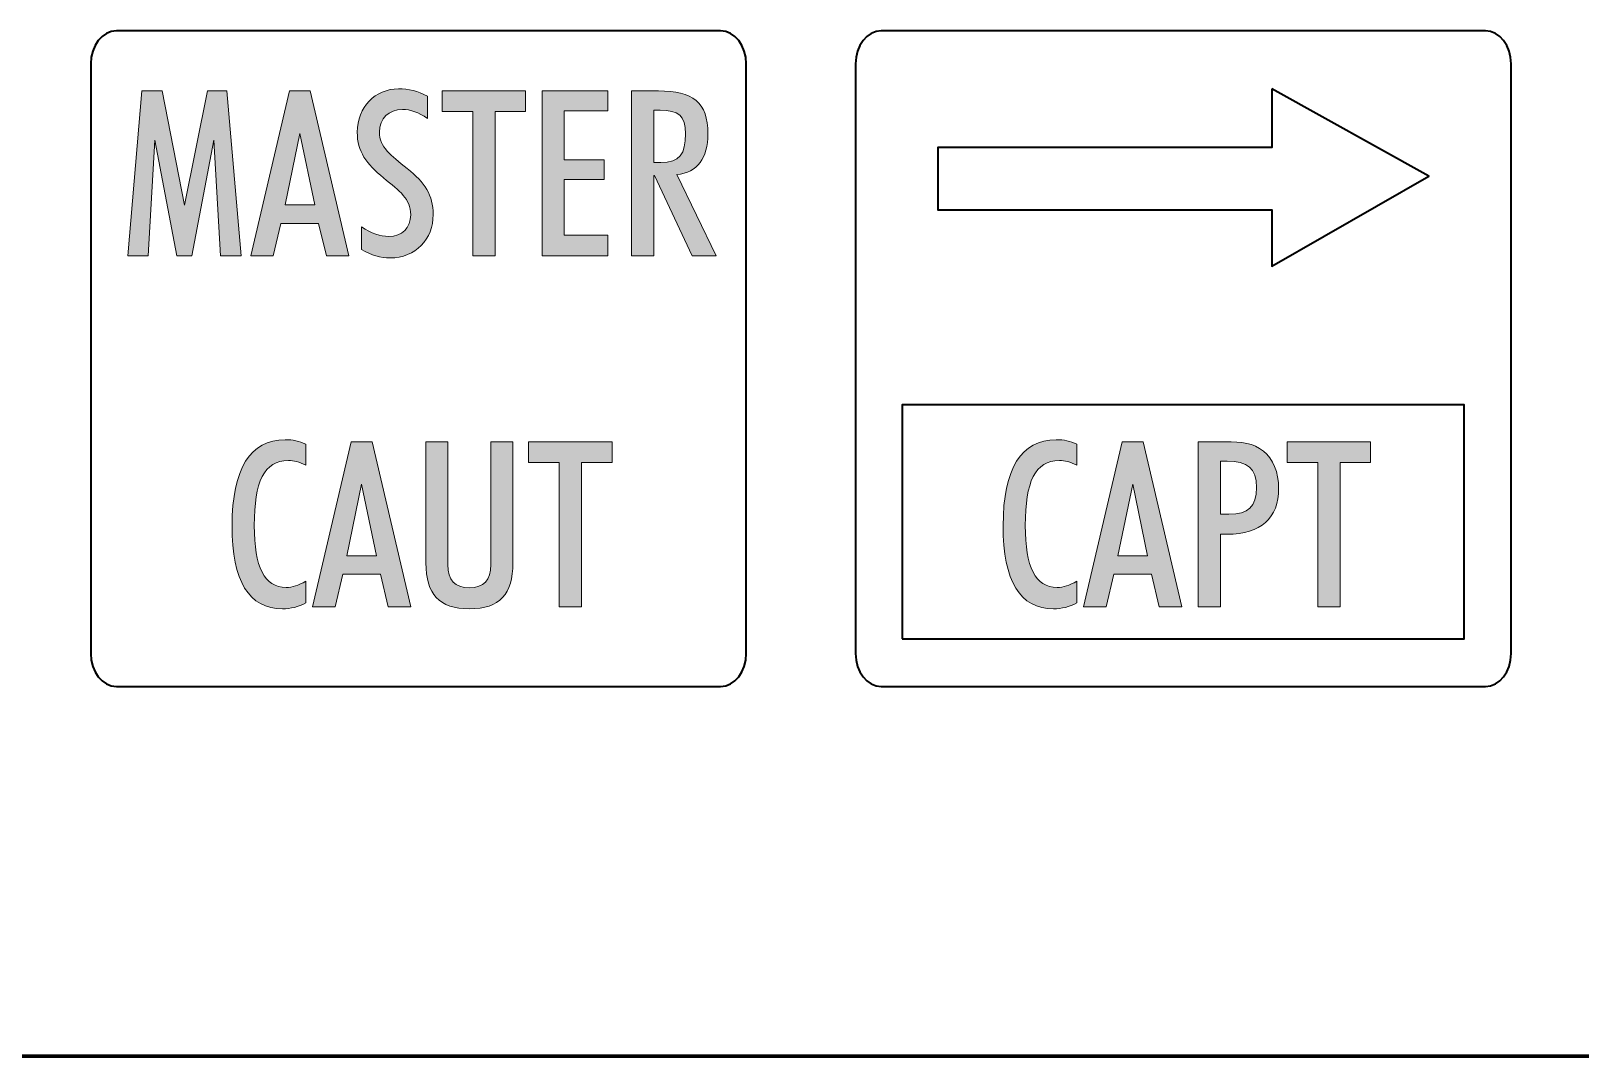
# Model space of a CAD drawing. Header units: millimetres. Extents: x 4 to 202, y 10 to 290.
# Drawn here: x 37.17 to 70.24, y 254.5 to 276.4 of the extents above; entities that cross this region are included whole.
import ezdxf

# ---------------------------------------------------------------- set-up
doc = ezdxf.new("R2010")
doc.units = ezdxf.units.MM
doc.header["$MEASUREMENT"] = 0
doc.layers.add('Layer 1', color=7, linetype='Continuous', lineweight=0)

# ---------------------------------------------------------------- blocks, each defined once
blk = doc.blocks.new('Block_10')
at = {"layer": 'Layer 1', "true_color": 0x1d1e1b, "transparency": 33554687}
h = blk.add_hatch(color=250, dxfattribs=at)
h.dxf.hatch_style = 2
edge = h.paths.add_edge_path()
edge.add_spline(control_points=[(42.538, 264.056), (41.817, 264.056), (41.461, 264.644), (41.461, 265.83), (41.461, 267.051), (41.851, 267.668), (42.593, 267.668), (42.756, 267.668), (42.899, 267.639), (43.032, 267.574), (43.032, 267.574), (43.032, 267.125), (43.032, 267.125), (42.899, 267.189), (42.775, 267.224), (42.662, 267.224), (42.143, 267.224), (41.935, 266.769), (41.935, 265.835), (41.935, 264.946), (42.148, 264.511), (42.612, 264.511), (42.746, 264.511), (42.879, 264.555), (43.032, 264.644), (43.032, 264.644), (43.032, 264.18), (43.032, 264.18), (42.874, 264.096), (42.716, 264.056), (42.538, 264.056)], knot_values=[0, 0, 0, 0, 1, 1, 1, 2, 2, 2, 3, 3, 3, 4, 4, 4, 5, 5, 5, 6, 6, 6, 7, 7, 7, 8, 8, 8, 9, 9, 9, 10, 10, 10, 10], degree=3, periodic=0)
h = blk.add_hatch(color=250, dxfattribs=at)
h.dxf.hatch_style = 2
edge = h.paths.add_edge_path()
edge.add_spline(control_points=[(43.911, 265.188), (43.911, 265.188), (44.543, 265.188), (44.543, 265.188), (44.543, 265.188), (44.227, 266.715), (44.227, 266.715), (44.227, 266.715), (43.911, 265.188), (43.911, 265.188)], knot_values=[0, 0, 0, 0, 1, 1, 1, 2, 2, 2, 3, 3, 3, 3], degree=3, periodic=0)
edge = h.paths.add_edge_path()
edge.add_spline(control_points=[(44.005, 267.624), (44.005, 267.624), (44.449, 267.624), (44.449, 267.624), (44.449, 267.624), (45.275, 264.101), (45.275, 264.101), (45.275, 264.101), (44.795, 264.101), (44.795, 264.101), (44.795, 264.101), (44.627, 264.792), (44.627, 264.792), (44.627, 264.792), (43.822, 264.792), (43.822, 264.792), (43.822, 264.792), (43.659, 264.101), (43.659, 264.101), (43.659, 264.101), (43.18, 264.101), (43.18, 264.101), (43.18, 264.101), (44.005, 267.624), (44.005, 267.624)], knot_values=[0, 0, 0, 0, 1, 1, 1, 2, 2, 2, 3, 3, 3, 4, 4, 4, 5, 5, 5, 6, 6, 6, 7, 7, 7, 8, 8, 8, 8], degree=3, periodic=0)
h = blk.add_hatch(color=250, dxfattribs=at)
h.dxf.hatch_style = 2
edge = h.paths.add_edge_path()
edge.add_spline(control_points=[(45.6, 267.624), (45.6, 267.624), (46.069, 267.624), (46.069, 267.624), (46.069, 267.624), (46.069, 265), (46.069, 265), (46.069, 264.664), (46.217, 264.506), (46.529, 264.506), (46.84, 264.506), (46.988, 264.664), (46.988, 265), (46.988, 265), (46.988, 267.624), (46.988, 267.624), (46.988, 267.624), (47.458, 267.624), (47.458, 267.624), (47.458, 267.624), (47.458, 265.039), (47.458, 265.039), (47.458, 264.362), (47.176, 264.056), (46.529, 264.056), (45.881, 264.056), (45.6, 264.362), (45.6, 265.039), (45.6, 265.039), (45.6, 267.624), (45.6, 267.624)], knot_values=[0, 0, 0, 0, 1, 1, 1, 2, 2, 2, 3, 3, 3, 4, 4, 4, 5, 5, 5, 6, 6, 6, 7, 7, 7, 8, 8, 8, 9, 9, 9, 10, 10, 10, 10], degree=3, periodic=0)
h = blk.add_hatch(color=250, dxfattribs=at)
h.dxf.hatch_style = 2
edge = h.paths.add_edge_path()
edge.add_spline(control_points=[(48.445, 267.184), (48.445, 267.184), (47.792, 267.184), (47.792, 267.184), (47.792, 267.184), (47.792, 267.624), (47.792, 267.624), (47.792, 267.624), (49.576, 267.624), (49.576, 267.624), (49.576, 267.624), (49.576, 267.184), (49.576, 267.184), (49.576, 267.184), (48.924, 267.184), (48.924, 267.184), (48.924, 267.184), (48.924, 264.101), (48.924, 264.101), (48.924, 264.101), (48.445, 264.101), (48.445, 264.101), (48.445, 264.101), (48.445, 267.184), (48.445, 267.184)], knot_values=[0, 0, 0, 0, 1, 1, 1, 2, 2, 2, 3, 3, 3, 4, 4, 4, 5, 5, 5, 6, 6, 6, 7, 7, 7, 8, 8, 8, 8], degree=3, periodic=0)
at = {"layer": 'Layer 1'}
for points, knots in [([(42.538, 264.056), (41.817, 264.056), (41.461, 264.644), (41.461, 265.83), (41.461, 267.051), (41.851, 267.668), (42.593, 267.668), (42.756, 267.668), (42.899, 267.639), (43.032, 267.574), (43.032, 267.574), (43.032, 267.125), (43.032, 267.125), (42.899, 267.189), (42.775, 267.224), (42.662, 267.224), (42.143, 267.224), (41.935, 266.769), (41.935, 265.835), (41.935, 264.946), (42.148, 264.511), (42.612, 264.511), (42.746, 264.511), (42.879, 264.555), (43.032, 264.644), (43.032, 264.644), (43.032, 264.18), (43.032, 264.18), (42.874, 264.096), (42.716, 264.056), (42.538, 264.056)], [0, 0, 0, 0, 1, 1, 1, 2, 2, 2, 3, 3, 3, 4, 4, 4, 5, 5, 5, 6, 6, 6, 7, 7, 7, 8, 8, 8, 9, 9, 9, 10, 10, 10, 10]), ([(44.005, 267.624), (44.005, 267.624), (44.449, 267.624), (44.449, 267.624), (44.449, 267.624), (45.275, 264.101), (45.275, 264.101), (45.275, 264.101), (44.795, 264.101), (44.795, 264.101), (44.795, 264.101), (44.627, 264.792), (44.627, 264.792), (44.627, 264.792), (43.822, 264.792), (43.822, 264.792), (43.822, 264.792), (43.659, 264.101), (43.659, 264.101), (43.659, 264.101), (43.18, 264.101), (43.18, 264.101), (43.18, 264.101), (44.005, 267.624), (44.005, 267.624)], [0, 0, 0, 0, 1, 1, 1, 2, 2, 2, 3, 3, 3, 4, 4, 4, 5, 5, 5, 6, 6, 6, 7, 7, 7, 8, 8, 8, 8]), ([(45.6, 267.624), (45.6, 267.624), (46.069, 267.624), (46.069, 267.624), (46.069, 267.624), (46.069, 265), (46.069, 265), (46.069, 264.664), (46.217, 264.506), (46.529, 264.506), (46.84, 264.506), (46.988, 264.664), (46.988, 265), (46.988, 265), (46.988, 267.624), (46.988, 267.624), (46.988, 267.624), (47.458, 267.624), (47.458, 267.624), (47.458, 267.624), (47.458, 265.039), (47.458, 265.039), (47.458, 264.362), (47.176, 264.056), (46.529, 264.056), (45.881, 264.056), (45.6, 264.362), (45.6, 265.039), (45.6, 265.039), (45.6, 267.624), (45.6, 267.624)], [0, 0, 0, 0, 1, 1, 1, 2, 2, 2, 3, 3, 3, 4, 4, 4, 5, 5, 5, 6, 6, 6, 7, 7, 7, 8, 8, 8, 9, 9, 9, 10, 10, 10, 10]), ([(48.445, 267.184), (48.445, 267.184), (47.792, 267.184), (47.792, 267.184), (47.792, 267.184), (47.792, 267.624), (47.792, 267.624), (47.792, 267.624), (49.576, 267.624), (49.576, 267.624), (49.576, 267.624), (49.576, 267.184), (49.576, 267.184), (49.576, 267.184), (48.924, 267.184), (48.924, 267.184), (48.924, 267.184), (48.924, 264.101), (48.924, 264.101), (48.924, 264.101), (48.445, 264.101), (48.445, 264.101), (48.445, 264.101), (48.445, 267.184), (48.445, 267.184)], [0, 0, 0, 0, 1, 1, 1, 2, 2, 2, 3, 3, 3, 4, 4, 4, 5, 5, 5, 6, 6, 6, 7, 7, 7, 8, 8, 8, 8]), ([(43.911, 265.188), (43.911, 265.188), (44.543, 265.188), (44.543, 265.188), (44.543, 265.188), (44.227, 266.715), (44.227, 266.715), (44.227, 266.715), (43.911, 265.188), (43.911, 265.188)], [0, 0, 0, 0, 1, 1, 1, 2, 2, 2, 3, 3, 3, 3])]:
    blk.add_open_spline(points, degree=3, knots=knots, dxfattribs=at)
blk = doc.blocks.new('Block_11')
at = {"layer": 'Layer 1', "true_color": 0x1d1e1b, "transparency": 33554687}
h = blk.add_hatch(color=250, dxfattribs=at)
h.dxf.hatch_style = 2
edge = h.paths.add_edge_path()
edge.add_spline(control_points=[(39.535, 275.118), (39.535, 275.118), (39.965, 275.118), (39.965, 275.118), (39.965, 275.118), (40.444, 272.677), (40.444, 272.677), (40.444, 272.677), (40.933, 275.118), (40.933, 275.118), (40.933, 275.118), (41.348, 275.118), (41.348, 275.118), (41.348, 275.118), (41.655, 271.594), (41.655, 271.594), (41.655, 271.594), (41.215, 271.594), (41.215, 271.594), (41.215, 271.594), (41.072, 274.065), (41.072, 274.065), (41.072, 274.065), (40.602, 271.594), (40.602, 271.594), (40.602, 271.594), (40.281, 271.594), (40.281, 271.594), (40.281, 271.594), (39.812, 274.065), (39.812, 274.065), (39.812, 274.065), (39.668, 271.594), (39.668, 271.594), (39.668, 271.594), (39.233, 271.594), (39.233, 271.594), (39.233, 271.594), (39.535, 275.118), (39.535, 275.118)], knot_values=[0, 0, 0, 0, 1, 1, 1, 2, 2, 2, 3, 3, 3, 4, 4, 4, 5, 5, 5, 6, 6, 6, 7, 7, 7, 8, 8, 8, 9, 9, 9, 10, 10, 10, 11, 11, 11, 12, 12, 12, 13, 13, 13, 13], degree=3, periodic=0)
h = blk.add_hatch(color=250, dxfattribs=at)
h.dxf.hatch_style = 2
edge = h.paths.add_edge_path()
edge.add_spline(control_points=[(42.592, 272.682), (42.592, 272.682), (43.225, 272.682), (43.225, 272.682), (43.225, 272.682), (42.908, 274.209), (42.908, 274.209), (42.908, 274.209), (42.592, 272.682), (42.592, 272.682)], knot_values=[0, 0, 0, 0, 1, 1, 1, 2, 2, 2, 3, 3, 3, 3], degree=3, periodic=0)
edge = h.paths.add_edge_path()
edge.add_spline(control_points=[(42.686, 275.118), (42.686, 275.118), (43.131, 275.118), (43.131, 275.118), (43.131, 275.118), (43.956, 271.594), (43.956, 271.594), (43.956, 271.594), (43.477, 271.594), (43.477, 271.594), (43.477, 271.594), (43.309, 272.286), (43.309, 272.286), (43.309, 272.286), (42.503, 272.286), (42.503, 272.286), (42.503, 272.286), (42.34, 271.594), (42.34, 271.594), (42.34, 271.594), (41.861, 271.594), (41.861, 271.594), (41.861, 271.594), (42.686, 275.118), (42.686, 275.118)], knot_values=[0, 0, 0, 0, 1, 1, 1, 2, 2, 2, 3, 3, 3, 4, 4, 4, 5, 5, 5, 6, 6, 6, 7, 7, 7, 8, 8, 8, 8], degree=3, periodic=0)
h = blk.add_hatch(color=250, dxfattribs=at)
h.dxf.hatch_style = 2
edge = h.paths.add_edge_path()
edge.add_spline(control_points=[(44.8, 272.01), (45.091, 272.01), (45.274, 272.192), (45.274, 272.474), (45.274, 272.815), (45.042, 272.973), (44.696, 273.26), (44.33, 273.561), (44.133, 273.823), (44.133, 274.233), (44.133, 274.777), (44.523, 275.162), (45.012, 275.162), (45.23, 275.162), (45.427, 275.113), (45.63, 275.004), (45.63, 275.004), (45.63, 274.53), (45.63, 274.53), (45.447, 274.658), (45.274, 274.722), (45.101, 274.722), (44.8, 274.722), (44.607, 274.53), (44.607, 274.238), (44.607, 273.912), (44.849, 273.744), (45.2, 273.462), (45.581, 273.156), (45.754, 272.889), (45.754, 272.479), (45.754, 271.95), (45.383, 271.55), (44.834, 271.55), (44.637, 271.55), (44.434, 271.609), (44.222, 271.728), (44.222, 271.728), (44.222, 272.212), (44.222, 272.212), (44.439, 272.079), (44.627, 272.01), (44.8, 272.01)], knot_values=[0, 0, 0, 0, 1, 1, 1, 2, 2, 2, 3, 3, 3, 4, 4, 4, 5, 5, 5, 6, 6, 6, 7, 7, 7, 8, 8, 8, 9, 9, 9, 10, 10, 10, 11, 11, 11, 12, 12, 12, 13, 13, 13, 14, 14, 14, 14], degree=3, periodic=0)
h = blk.add_hatch(color=250, dxfattribs=at)
h.dxf.hatch_style = 2
edge = h.paths.add_edge_path()
edge.add_spline(control_points=[(46.598, 274.678), (46.598, 274.678), (45.945, 274.678), (45.945, 274.678), (45.945, 274.678), (45.945, 275.118), (45.945, 275.118), (45.945, 275.118), (47.729, 275.118), (47.729, 275.118), (47.729, 275.118), (47.729, 274.678), (47.729, 274.678), (47.729, 274.678), (47.077, 274.678), (47.077, 274.678), (47.077, 274.678), (47.077, 271.594), (47.077, 271.594), (47.077, 271.594), (46.598, 271.594), (46.598, 271.594), (46.598, 271.594), (46.598, 274.678), (46.598, 274.678)], knot_values=[0, 0, 0, 0, 1, 1, 1, 2, 2, 2, 3, 3, 3, 4, 4, 4, 5, 5, 5, 6, 6, 6, 7, 7, 7, 8, 8, 8, 8], degree=3, periodic=0)
h = blk.add_hatch(color=250, dxfattribs=at)
h.dxf.hatch_style = 2
edge = h.paths.add_edge_path()
edge.add_spline(control_points=[(48.079, 275.118), (48.079, 275.118), (49.487, 275.118), (49.487, 275.118), (49.487, 275.118), (49.487, 274.693), (49.487, 274.693), (49.487, 274.693), (48.553, 274.693), (48.553, 274.693), (48.553, 274.693), (48.553, 273.645), (48.553, 273.645), (48.553, 273.645), (49.408, 273.645), (49.408, 273.645), (49.408, 273.645), (49.408, 273.225), (49.408, 273.225), (49.408, 273.225), (48.553, 273.225), (48.553, 273.225), (48.553, 273.225), (48.553, 272.034), (48.553, 272.034), (48.553, 272.034), (49.487, 272.034), (49.487, 272.034), (49.487, 272.034), (49.487, 271.594), (49.487, 271.594), (49.487, 271.594), (48.079, 271.594), (48.079, 271.594), (48.079, 271.594), (48.079, 275.118), (48.079, 275.118)], knot_values=[0, 0, 0, 0, 1, 1, 1, 2, 2, 2, 3, 3, 3, 4, 4, 4, 5, 5, 5, 6, 6, 6, 7, 7, 7, 8, 8, 8, 9, 9, 9, 10, 10, 10, 11, 11, 11, 12, 12, 12, 12], degree=3, periodic=0)
h = blk.add_hatch(color=250, dxfattribs=at)
h.dxf.hatch_style = 2
edge = h.paths.add_edge_path()
edge.add_spline(control_points=[(50.613, 273.586), (51.023, 273.586), (51.142, 273.769), (51.142, 274.199), (51.142, 274.599), (50.993, 274.703), (50.598, 274.703), (50.598, 274.703), (50.465, 274.703), (50.465, 274.703), (50.465, 274.703), (50.465, 273.586), (50.465, 273.586), (50.465, 273.586), (50.613, 273.586), (50.613, 273.586)], knot_values=[0, 0, 0, 0, 1, 1, 1, 2, 2, 2, 3, 3, 3, 4, 4, 4, 5, 5, 5, 5], degree=3, periodic=0)
edge = h.paths.add_edge_path()
edge.add_spline(control_points=[(50.465, 271.594), (50.465, 271.594), (49.99, 271.594), (49.99, 271.594), (49.99, 271.594), (49.99, 275.118), (49.99, 275.118), (49.99, 275.118), (50.563, 275.118), (50.563, 275.118), (51.3, 275.118), (51.621, 274.881), (51.621, 274.199), (51.621, 273.675), (51.399, 273.383), (50.959, 273.329), (50.959, 273.329), (51.794, 271.594), (51.794, 271.594), (51.794, 271.594), (51.285, 271.594), (51.285, 271.594), (51.285, 271.594), (50.479, 273.314), (50.479, 273.314), (50.479, 273.314), (50.465, 273.314), (50.465, 273.314), (50.465, 273.314), (50.465, 271.594), (50.465, 271.594)], knot_values=[0, 0, 0, 0, 1, 1, 1, 2, 2, 2, 3, 3, 3, 4, 4, 4, 5, 5, 5, 6, 6, 6, 7, 7, 7, 8, 8, 8, 9, 9, 9, 10, 10, 10, 10], degree=3, periodic=0)
at = {"layer": 'Layer 1'}
for points, knots in [([(39.535, 275.118), (39.535, 275.118), (39.965, 275.118), (39.965, 275.118), (39.965, 275.118), (40.444, 272.677), (40.444, 272.677), (40.444, 272.677), (40.933, 275.118), (40.933, 275.118), (40.933, 275.118), (41.348, 275.118), (41.348, 275.118), (41.348, 275.118), (41.655, 271.594), (41.655, 271.594), (41.655, 271.594), (41.215, 271.594), (41.215, 271.594), (41.215, 271.594), (41.072, 274.065), (41.072, 274.065), (41.072, 274.065), (40.602, 271.594), (40.602, 271.594), (40.602, 271.594), (40.281, 271.594), (40.281, 271.594), (40.281, 271.594), (39.812, 274.065), (39.812, 274.065), (39.812, 274.065), (39.668, 271.594), (39.668, 271.594), (39.668, 271.594), (39.233, 271.594), (39.233, 271.594), (39.233, 271.594), (39.535, 275.118), (39.535, 275.118)], [0, 0, 0, 0, 1, 1, 1, 2, 2, 2, 3, 3, 3, 4, 4, 4, 5, 5, 5, 6, 6, 6, 7, 7, 7, 8, 8, 8, 9, 9, 9, 10, 10, 10, 11, 11, 11, 12, 12, 12, 13, 13, 13, 13]), ([(42.686, 275.118), (42.686, 275.118), (43.131, 275.118), (43.131, 275.118), (43.131, 275.118), (43.956, 271.594), (43.956, 271.594), (43.956, 271.594), (43.477, 271.594), (43.477, 271.594), (43.477, 271.594), (43.309, 272.286), (43.309, 272.286), (43.309, 272.286), (42.503, 272.286), (42.503, 272.286), (42.503, 272.286), (42.34, 271.594), (42.34, 271.594), (42.34, 271.594), (41.861, 271.594), (41.861, 271.594), (41.861, 271.594), (42.686, 275.118), (42.686, 275.118)], [0, 0, 0, 0, 1, 1, 1, 2, 2, 2, 3, 3, 3, 4, 4, 4, 5, 5, 5, 6, 6, 6, 7, 7, 7, 8, 8, 8, 8]), ([(44.8, 272.01), (45.091, 272.01), (45.274, 272.192), (45.274, 272.474), (45.274, 272.815), (45.042, 272.973), (44.696, 273.26), (44.33, 273.561), (44.133, 273.823), (44.133, 274.233), (44.133, 274.777), (44.523, 275.162), (45.012, 275.162), (45.23, 275.162), (45.427, 275.113), (45.63, 275.004), (45.63, 275.004), (45.63, 274.53), (45.63, 274.53), (45.447, 274.658), (45.274, 274.722), (45.101, 274.722), (44.8, 274.722), (44.607, 274.53), (44.607, 274.238), (44.607, 273.912), (44.849, 273.744), (45.2, 273.462), (45.581, 273.156), (45.754, 272.889), (45.754, 272.479), (45.754, 271.95), (45.383, 271.55), (44.834, 271.55), (44.637, 271.55), (44.434, 271.609), (44.222, 271.728), (44.222, 271.728), (44.222, 272.212), (44.222, 272.212), (44.439, 272.079), (44.627, 272.01), (44.8, 272.01)], [0, 0, 0, 0, 1, 1, 1, 2, 2, 2, 3, 3, 3, 4, 4, 4, 5, 5, 5, 6, 6, 6, 7, 7, 7, 8, 8, 8, 9, 9, 9, 10, 10, 10, 11, 11, 11, 12, 12, 12, 13, 13, 13, 14, 14, 14, 14]), ([(46.598, 274.678), (46.598, 274.678), (45.945, 274.678), (45.945, 274.678), (45.945, 274.678), (45.945, 275.118), (45.945, 275.118), (45.945, 275.118), (47.729, 275.118), (47.729, 275.118), (47.729, 275.118), (47.729, 274.678), (47.729, 274.678), (47.729, 274.678), (47.077, 274.678), (47.077, 274.678), (47.077, 274.678), (47.077, 271.594), (47.077, 271.594), (47.077, 271.594), (46.598, 271.594), (46.598, 271.594), (46.598, 271.594), (46.598, 274.678), (46.598, 274.678)], [0, 0, 0, 0, 1, 1, 1, 2, 2, 2, 3, 3, 3, 4, 4, 4, 5, 5, 5, 6, 6, 6, 7, 7, 7, 8, 8, 8, 8]), ([(48.079, 275.118), (48.079, 275.118), (49.487, 275.118), (49.487, 275.118), (49.487, 275.118), (49.487, 274.693), (49.487, 274.693), (49.487, 274.693), (48.553, 274.693), (48.553, 274.693), (48.553, 274.693), (48.553, 273.645), (48.553, 273.645), (48.553, 273.645), (49.408, 273.645), (49.408, 273.645), (49.408, 273.645), (49.408, 273.225), (49.408, 273.225), (49.408, 273.225), (48.553, 273.225), (48.553, 273.225), (48.553, 273.225), (48.553, 272.034), (48.553, 272.034), (48.553, 272.034), (49.487, 272.034), (49.487, 272.034), (49.487, 272.034), (49.487, 271.594), (49.487, 271.594), (49.487, 271.594), (48.079, 271.594), (48.079, 271.594), (48.079, 271.594), (48.079, 275.118), (48.079, 275.118)], [0, 0, 0, 0, 1, 1, 1, 2, 2, 2, 3, 3, 3, 4, 4, 4, 5, 5, 5, 6, 6, 6, 7, 7, 7, 8, 8, 8, 9, 9, 9, 10, 10, 10, 11, 11, 11, 12, 12, 12, 12]), ([(50.465, 271.594), (50.465, 271.594), (49.99, 271.594), (49.99, 271.594), (49.99, 271.594), (49.99, 275.118), (49.99, 275.118), (49.99, 275.118), (50.563, 275.118), (50.563, 275.118), (51.3, 275.118), (51.621, 274.881), (51.621, 274.199), (51.621, 273.675), (51.399, 273.383), (50.959, 273.329), (50.959, 273.329), (51.794, 271.594), (51.794, 271.594), (51.794, 271.594), (51.285, 271.594), (51.285, 271.594), (51.285, 271.594), (50.479, 273.314), (50.479, 273.314), (50.479, 273.314), (50.465, 273.314), (50.465, 273.314), (50.465, 273.314), (50.465, 271.594), (50.465, 271.594)], [0, 0, 0, 0, 1, 1, 1, 2, 2, 2, 3, 3, 3, 4, 4, 4, 5, 5, 5, 6, 6, 6, 7, 7, 7, 8, 8, 8, 9, 9, 9, 10, 10, 10, 10]), ([(50.613, 273.586), (51.023, 273.586), (51.142, 273.769), (51.142, 274.199), (51.142, 274.599), (50.993, 274.703), (50.598, 274.703), (50.598, 274.703), (50.465, 274.703), (50.465, 274.703), (50.465, 274.703), (50.465, 273.586), (50.465, 273.586), (50.465, 273.586), (50.613, 273.586), (50.613, 273.586)], [0, 0, 0, 0, 1, 1, 1, 2, 2, 2, 3, 3, 3, 4, 4, 4, 5, 5, 5, 5]), ([(42.592, 272.682), (42.592, 272.682), (43.225, 272.682), (43.225, 272.682), (43.225, 272.682), (42.908, 274.209), (42.908, 274.209), (42.908, 274.209), (42.592, 272.682), (42.592, 272.682)], [0, 0, 0, 0, 1, 1, 1, 2, 2, 2, 3, 3, 3, 3])]:
    blk.add_open_spline(points, degree=3, knots=knots, dxfattribs=at)
blk = doc.blocks.new('Block_12')
at = {"layer": 'Layer 1', "true_color": 0x1d1e1b, "transparency": 33554687}
h = blk.add_hatch(color=250, dxfattribs=at)
h.dxf.hatch_style = 2
edge = h.paths.add_edge_path()
edge.add_spline(control_points=[(59.002, 264.056), (58.281, 264.056), (57.925, 264.644), (57.925, 265.83), (57.925, 267.051), (58.315, 267.668), (59.057, 267.668), (59.219, 267.668), (59.363, 267.639), (59.496, 267.574), (59.496, 267.574), (59.496, 267.125), (59.496, 267.125), (59.363, 267.189), (59.239, 267.224), (59.126, 267.224), (58.607, 267.224), (58.399, 266.769), (58.399, 265.835), (58.399, 264.946), (58.612, 264.511), (59.076, 264.511), (59.21, 264.511), (59.343, 264.555), (59.496, 264.644), (59.496, 264.644), (59.496, 264.18), (59.496, 264.18), (59.338, 264.096), (59.18, 264.056), (59.002, 264.056)], knot_values=[0, 0, 0, 0, 1, 1, 1, 2, 2, 2, 3, 3, 3, 4, 4, 4, 5, 5, 5, 6, 6, 6, 7, 7, 7, 8, 8, 8, 9, 9, 9, 10, 10, 10, 10], degree=3, periodic=0)
h = blk.add_hatch(color=250, dxfattribs=at)
h.dxf.hatch_style = 2
edge = h.paths.add_edge_path()
edge.add_spline(control_points=[(60.375, 265.188), (60.375, 265.188), (61.007, 265.188), (61.007, 265.188), (61.007, 265.188), (60.691, 266.715), (60.691, 266.715), (60.691, 266.715), (60.375, 265.188), (60.375, 265.188)], knot_values=[0, 0, 0, 0, 1, 1, 1, 2, 2, 2, 3, 3, 3, 3], degree=3, periodic=0)
edge = h.paths.add_edge_path()
edge.add_spline(control_points=[(60.469, 267.624), (60.469, 267.624), (60.913, 267.624), (60.913, 267.624), (60.913, 267.624), (61.739, 264.101), (61.739, 264.101), (61.739, 264.101), (61.259, 264.101), (61.259, 264.101), (61.259, 264.101), (61.091, 264.792), (61.091, 264.792), (61.091, 264.792), (60.286, 264.792), (60.286, 264.792), (60.286, 264.792), (60.123, 264.101), (60.123, 264.101), (60.123, 264.101), (59.644, 264.101), (59.644, 264.101), (59.644, 264.101), (60.469, 267.624), (60.469, 267.624)], knot_values=[0, 0, 0, 0, 1, 1, 1, 2, 2, 2, 3, 3, 3, 4, 4, 4, 5, 5, 5, 6, 6, 6, 7, 7, 7, 8, 8, 8, 8], degree=3, periodic=0)
h = blk.add_hatch(color=250, dxfattribs=at)
h.dxf.hatch_style = 2
edge = h.paths.add_edge_path()
edge.add_spline(control_points=[(62.746, 266.077), (63.161, 266.077), (63.334, 266.23), (63.334, 266.65), (63.334, 267.061), (63.141, 267.209), (62.711, 267.209), (62.711, 267.209), (62.568, 267.209), (62.568, 267.209), (62.568, 267.209), (62.568, 266.077), (62.568, 266.077), (62.568, 266.077), (62.746, 266.077), (62.746, 266.077)], knot_values=[0, 0, 0, 0, 1, 1, 1, 2, 2, 2, 3, 3, 3, 4, 4, 4, 5, 5, 5, 5], degree=3, periodic=0)
edge = h.paths.add_edge_path()
edge.add_spline(control_points=[(62.093, 267.624), (62.093, 267.624), (62.671, 267.624), (62.671, 267.624), (63.017, 267.624), (63.274, 267.594), (63.482, 267.426), (63.689, 267.258), (63.808, 266.971), (63.808, 266.631), (63.808, 265.993), (63.432, 265.647), (62.706, 265.647), (62.661, 265.647), (62.612, 265.647), (62.568, 265.652), (62.568, 265.652), (62.568, 264.101), (62.568, 264.101), (62.568, 264.101), (62.093, 264.101), (62.093, 264.101), (62.093, 264.101), (62.093, 267.624), (62.093, 267.624)], knot_values=[0, 0, 0, 0, 1, 1, 1, 2, 2, 2, 3, 3, 3, 4, 4, 4, 5, 5, 5, 6, 6, 6, 7, 7, 7, 8, 8, 8, 8], degree=3, periodic=0)
h = blk.add_hatch(color=250, dxfattribs=at)
h.dxf.hatch_style = 2
edge = h.paths.add_edge_path()
edge.add_spline(control_points=[(64.642, 267.184), (64.642, 267.184), (63.99, 267.184), (63.99, 267.184), (63.99, 267.184), (63.99, 267.624), (63.99, 267.624), (63.99, 267.624), (65.773, 267.624), (65.773, 267.624), (65.773, 267.624), (65.773, 267.184), (65.773, 267.184), (65.773, 267.184), (65.121, 267.184), (65.121, 267.184), (65.121, 267.184), (65.121, 264.101), (65.121, 264.101), (65.121, 264.101), (64.642, 264.101), (64.642, 264.101), (64.642, 264.101), (64.642, 267.184), (64.642, 267.184)], knot_values=[0, 0, 0, 0, 1, 1, 1, 2, 2, 2, 3, 3, 3, 4, 4, 4, 5, 5, 5, 6, 6, 6, 7, 7, 7, 8, 8, 8, 8], degree=3, periodic=0)
at = {"layer": 'Layer 1'}
for points, knots in [([(59.002, 264.056), (58.281, 264.056), (57.925, 264.644), (57.925, 265.83), (57.925, 267.051), (58.315, 267.668), (59.057, 267.668), (59.219, 267.668), (59.363, 267.639), (59.496, 267.574), (59.496, 267.574), (59.496, 267.125), (59.496, 267.125), (59.363, 267.189), (59.239, 267.224), (59.126, 267.224), (58.607, 267.224), (58.399, 266.769), (58.399, 265.835), (58.399, 264.946), (58.612, 264.511), (59.076, 264.511), (59.21, 264.511), (59.343, 264.555), (59.496, 264.644), (59.496, 264.644), (59.496, 264.18), (59.496, 264.18), (59.338, 264.096), (59.18, 264.056), (59.002, 264.056)], [0, 0, 0, 0, 1, 1, 1, 2, 2, 2, 3, 3, 3, 4, 4, 4, 5, 5, 5, 6, 6, 6, 7, 7, 7, 8, 8, 8, 9, 9, 9, 10, 10, 10, 10]), ([(60.469, 267.624), (60.469, 267.624), (60.913, 267.624), (60.913, 267.624), (60.913, 267.624), (61.739, 264.101), (61.739, 264.101), (61.739, 264.101), (61.259, 264.101), (61.259, 264.101), (61.259, 264.101), (61.091, 264.792), (61.091, 264.792), (61.091, 264.792), (60.286, 264.792), (60.286, 264.792), (60.286, 264.792), (60.123, 264.101), (60.123, 264.101), (60.123, 264.101), (59.644, 264.101), (59.644, 264.101), (59.644, 264.101), (60.469, 267.624), (60.469, 267.624)], [0, 0, 0, 0, 1, 1, 1, 2, 2, 2, 3, 3, 3, 4, 4, 4, 5, 5, 5, 6, 6, 6, 7, 7, 7, 8, 8, 8, 8]), ([(62.093, 267.624), (62.093, 267.624), (62.671, 267.624), (62.671, 267.624), (63.017, 267.624), (63.274, 267.594), (63.482, 267.426), (63.689, 267.258), (63.808, 266.971), (63.808, 266.631), (63.808, 265.993), (63.432, 265.647), (62.706, 265.647), (62.661, 265.647), (62.612, 265.647), (62.568, 265.652), (62.568, 265.652), (62.568, 264.101), (62.568, 264.101), (62.568, 264.101), (62.093, 264.101), (62.093, 264.101), (62.093, 264.101), (62.093, 267.624), (62.093, 267.624)], [0, 0, 0, 0, 1, 1, 1, 2, 2, 2, 3, 3, 3, 4, 4, 4, 5, 5, 5, 6, 6, 6, 7, 7, 7, 8, 8, 8, 8]), ([(64.642, 267.184), (64.642, 267.184), (63.99, 267.184), (63.99, 267.184), (63.99, 267.184), (63.99, 267.624), (63.99, 267.624), (63.99, 267.624), (65.773, 267.624), (65.773, 267.624), (65.773, 267.624), (65.773, 267.184), (65.773, 267.184), (65.773, 267.184), (65.121, 267.184), (65.121, 267.184), (65.121, 267.184), (65.121, 264.101), (65.121, 264.101), (65.121, 264.101), (64.642, 264.101), (64.642, 264.101), (64.642, 264.101), (64.642, 267.184), (64.642, 267.184)], [0, 0, 0, 0, 1, 1, 1, 2, 2, 2, 3, 3, 3, 4, 4, 4, 5, 5, 5, 6, 6, 6, 7, 7, 7, 8, 8, 8, 8]), ([(62.746, 266.077), (63.161, 266.077), (63.334, 266.23), (63.334, 266.65), (63.334, 267.061), (63.141, 267.209), (62.711, 267.209), (62.711, 267.209), (62.568, 267.209), (62.568, 267.209), (62.568, 267.209), (62.568, 266.077), (62.568, 266.077), (62.568, 266.077), (62.746, 266.077), (62.746, 266.077)], [0, 0, 0, 0, 1, 1, 1, 2, 2, 2, 3, 3, 3, 4, 4, 4, 5, 5, 5, 5]), ([(60.375, 265.188), (60.375, 265.188), (61.007, 265.188), (61.007, 265.188), (61.007, 265.188), (60.691, 266.715), (60.691, 266.715), (60.691, 266.715), (60.375, 265.188), (60.375, 265.188)], [0, 0, 0, 0, 1, 1, 1, 2, 2, 2, 3, 3, 3, 3])]:
    blk.add_open_spline(points, degree=3, knots=knots, dxfattribs=at)

msp = doc.modelspace()

# ---------------------------------------------------------------- linework, layer by layer
at = {"layer": 'Layer 1', "color": 250, "lineweight": 70, "true_color": 0x1d1d1b}
msp.add_line((4.089, 254.503), (199.036, 254.503), dxfattribs=at)
at = {"layer": 'Layer 1', "color": 250, "lineweight": 35, "true_color": 0x1d1e1b}
for points in [[(63.664, 275.16), (63.664, 273.907), (56.531, 273.907), (56.531, 272.58), (63.664, 272.58), (63.664, 271.371), (67.014, 273.295)], [(55.772, 263.411), (67.772, 263.411), (67.772, 268.411), (55.772, 268.411)]]:
    msp.add_lwpolyline(points, close=True, dxfattribs=at)
at = {"layer": 'Layer 1', "color": 250, "lineweight": 35, "true_color": 0x1d1d1b}
for points in [[(38.991, 276.398), (38.991, 276.398), (51.891, 276.398), (51.891, 276.398), (52.194, 276.398), (52.441, 276.083), (52.441, 275.698), (52.441, 275.698), (52.441, 263.098), (52.441, 263.098), (52.441, 262.713), (52.194, 262.398), (51.891, 262.398), (51.891, 262.398), (38.991, 262.398), (38.991, 262.398), (38.689, 262.398), (38.441, 262.713), (38.441, 263.098), (38.441, 263.098), (38.441, 275.698), (38.441, 275.698), (38.441, 276.083), (38.689, 276.398), (38.991, 276.398)], [(55.322, 276.398), (55.322, 276.398), (68.222, 276.398), (68.222, 276.398), (68.524, 276.398), (68.772, 276.083), (68.772, 275.698), (68.772, 275.698), (68.772, 263.098), (68.772, 263.098), (68.772, 262.713), (68.524, 262.398), (68.222, 262.398), (68.222, 262.398), (55.322, 262.398), (55.322, 262.398), (55.02, 262.398), (54.772, 262.713), (54.772, 263.098), (54.772, 263.098), (54.772, 275.698), (54.772, 275.698), (54.772, 276.083), (55.02, 276.398), (55.322, 276.398)]]:
    msp.add_open_spline(points, degree=3, knots=[0, 0, 0, 0, 1, 1, 1, 2, 2, 2, 3, 3, 3, 4, 4, 4, 5, 5, 5, 6, 6, 6, 7, 7, 7, 8, 8, 8, 8], dxfattribs=at)

# ---------------------------------------------------------------- block references
at = {"layer": 'Layer 1'}
for name in ['Block_11', 'Block_10', 'Block_12']:
    msp.add_blockref(name, (0, 0), dxfattribs=at)

doc.saveas('drawing.dxf')
